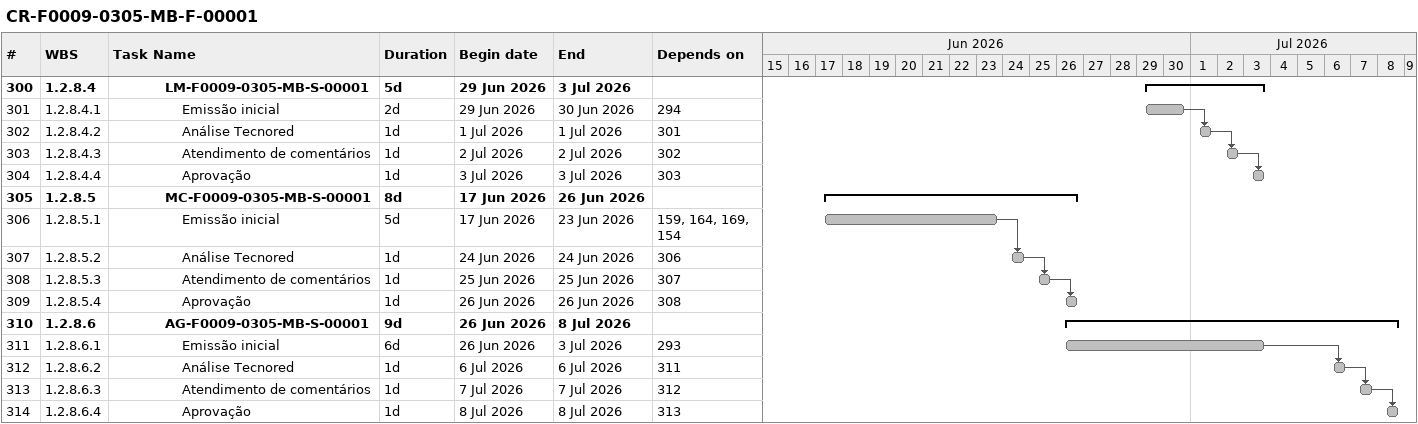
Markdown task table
CR-F0009-0305-MB-F-00001

| ID | WBS | Task | Duration | Start | Finish | Predecessors |
|---|---|---|---|---|---|---|
| 300 | 1.2.8.4 | **LM-F0009-0305-MB-S-00001** | 5d | 2026-06-29 | 2026-07-03 |  |
| 301 | 1.2.8.4.1 | Emissão inicial | 2d | 2026-06-29 | 2026-06-30 | 294 |
| 302 | 1.2.8.4.2 | Análise Tecnored | 1d | 2026-07-01 | 2026-07-01 | 301 |
| 303 | 1.2.8.4.3 | Atendimento de comentários | 1d | 2026-07-02 | 2026-07-02 | 302 |
| 304 | 1.2.8.4.4 | Aprovação | 1d | 2026-07-03 | 2026-07-03 | 303 |
| 305 | 1.2.8.5 | **MC-F0009-0305-MB-S-00001** | 8d | 2026-06-17 | 2026-06-26 |  |
| 306 | 1.2.8.5.1 | Emissão inicial | 5d | 2026-06-17 | 2026-06-23 | 159, 164, 169, 154 |
| 307 | 1.2.8.5.2 | Análise Tecnored | 1d | 2026-06-24 | 2026-06-24 | 306 |
| 308 | 1.2.8.5.3 | Atendimento de comentários | 1d | 2026-06-25 | 2026-06-25 | 307 |
| 309 | 1.2.8.5.4 | Aprovação | 1d | 2026-06-26 | 2026-06-26 | 308 |
| 310 | 1.2.8.6 | **AG-F0009-0305-MB-S-00001** | 9d | 2026-06-26 | 2026-07-08 |  |
| 311 | 1.2.8.6.1 | Emissão inicial | 6d | 2026-06-26 | 2026-07-03 | 293 |
| 312 | 1.2.8.6.2 | Análise Tecnored | 1d | 2026-07-06 | 2026-07-06 | 311 |
| 313 | 1.2.8.6.3 | Atendimento de comentários | 1d | 2026-07-07 | 2026-07-07 | 312 |
| 314 | 1.2.8.6.4 | Aprovação | 1d | 2026-07-08 | 2026-07-08 | 313 |
